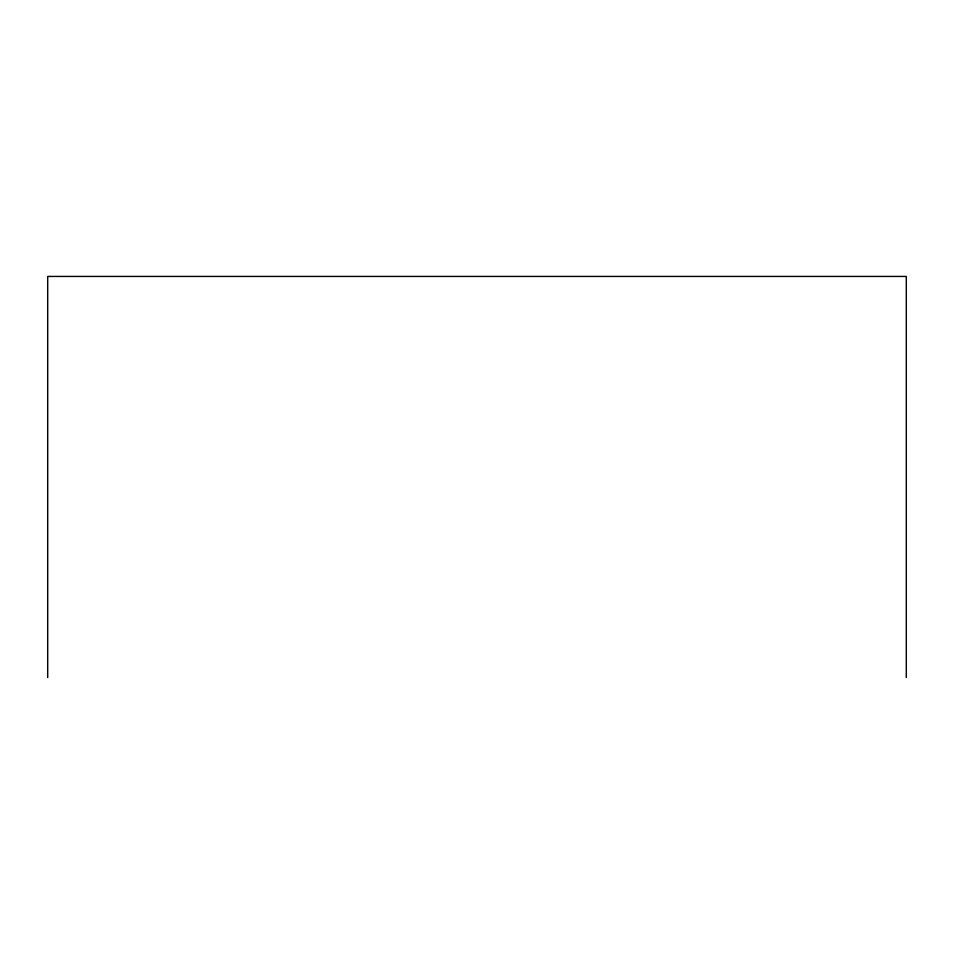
<?xml version="1.0" encoding="UTF-8"?>
<svg xmlns="http://www.w3.org/2000/svg" width="954" height="954" viewBox="0 0 954 954"><rect width="100%" height="100%" fill="white"/><g stroke="black" fill="none" stroke-linecap="round" stroke-linejoin="round"><path stroke-width="1.43" d="M906.3 677.567L906.3 276.433L47.7 276.433L47.7 677.567"/></g></svg>
